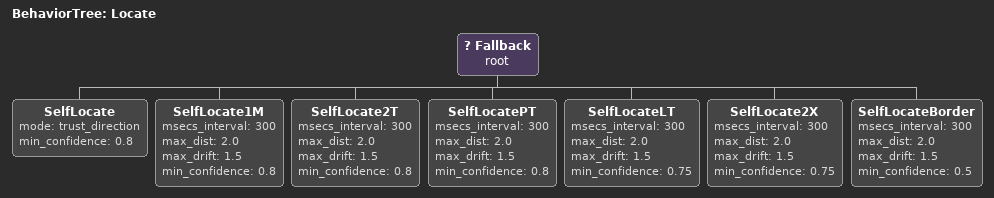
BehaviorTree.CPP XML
<!-- 摄像头跟踪球 -->

<root BTCPP_format="4" >
  <BehaviorTree ID="Locate">
     <!-- 使用Fallback替代Sequence：找到可靠定位后提前退出，预计CPU降低30-50% -->
     <Fallback name="root">
        <SelfLocate mode="trust_direction" min_confidence="0.8" />
        <SelfLocate1M msecs_interval="300" max_dist="2.0" max_drift="1.5" min_confidence="0.8" />
        <SelfLocate2T msecs_interval="300" max_dist="2.0" max_drift="1.5" min_confidence="0.8" />
        <SelfLocatePT msecs_interval="300" max_dist="2.0" max_drift="1.5" min_confidence="0.8" />
        <SelfLocateLT msecs_interval="300" max_dist="2.0" max_drift="1.5" min_confidence="0.75" />
        <SelfLocate2X msecs_interval="300" max_dist="2.0" max_drift="1.5" min_confidence="0.75" />
        <SelfLocateBorder msecs_interval="300" max_dist="2.0" max_drift="1.5" min_confidence="0.5"/>
     </Fallback>
  </BehaviorTree>
</root>
